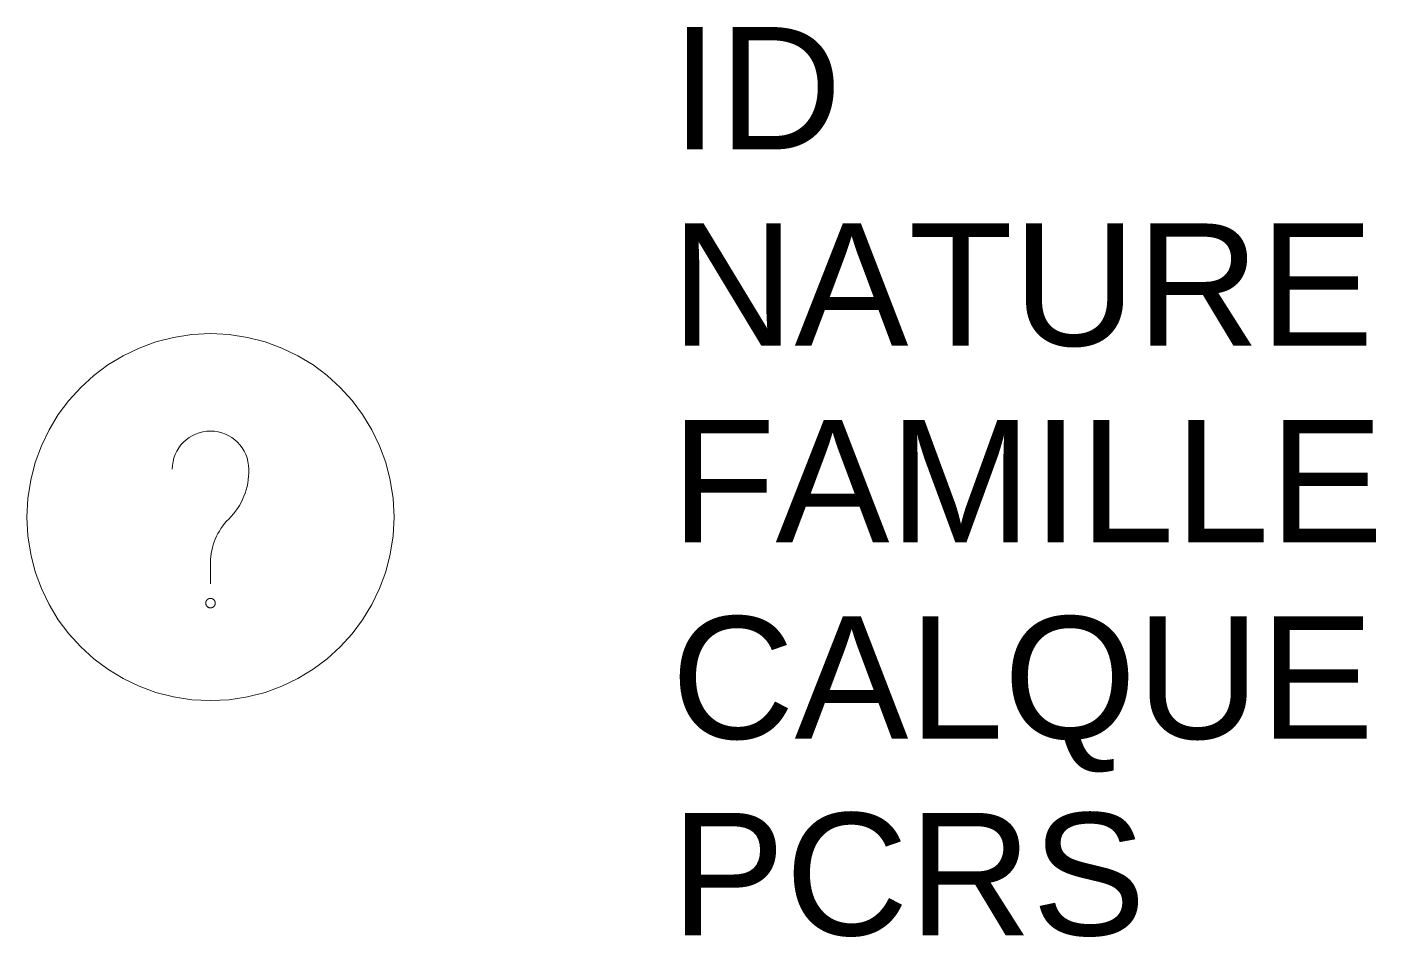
# Model space of a CAD drawing. Header units: metres. Extents: x -0.3 to 1.91, y -0.69 to 0.8.
import ezdxf

# ---------------------------------------------------------------- set-up
doc = ezdxf.new("R2010")
doc.units = ezdxf.units.M
doc.linetypes.add('Socle_Continu', pattern=[2.5, 2.5, 0])
doc.layers.add('INDET_SCS', color=7, linetype='Socle_Continu', lineweight=13)
doc.styles.get("Standard").update_dxf_attribs({"font": 'arial.ttf'})

msp = doc.modelspace()

# ---------------------------------------------------------------- linework, layer by layer
at = {"layer": 'INDET_SCS', "linetype": 'Socle_Continu', "flags": 128}
msp.add_lwpolyline([(-0.0625, 0.0782, -1), (0.0625, 0.0782, -0.209077), (0.0299, -0.0032, 0.201083), (0, -0.0745), (0, -0.1093)], format="xyb", dxfattribs=at)
at = {"layer": 'INDET_SCS', "linetype": 'Socle_Continu'}
msp.add_lwpolyline([(-0.0055, -0.1351, 0.098491), (-0.0072, -0.1376, 0.098491), (-0.0078, -0.1406, 0.098491), (-0.0072, -0.1436, 0.098491), (-0.0055, -0.1461, 0.098491), (-0.003, -0.1478, 0.098491), (0, -0.1484, 0.098491), (0.003, -0.1478, 0.098491), (0.0055, -0.1461, 0.098491), (0.0072, -0.1436, 0.098491), (0.0078, -0.1406, 0.098491), (0.0072, -0.1376, 0.098491), (0.0055, -0.1351, 0.098491), (0.003, -0.1334, 0.098491), (0, -0.1328, 0.098491), (-0.003, -0.1334, 0.098491)], format="xyb", close=True, dxfattribs=at)
msp.add_lwpolyline([(-0.0055, -0.1351, 0.098491), (-0.0072, -0.1376, 0.098491), (-0.0078, -0.1406, 0.098491), (-0.0072, -0.1436, 0.098491), (-0.0055, -0.1461, 0.098491), (-0.003, -0.1478, 0.098491), (0, -0.1484, 0.098491), (0.003, -0.1478, 0.098491), (0.0055, -0.1461, 0.098491), (0.0072, -0.1436, 0.098491), (0.0078, -0.1406, 0.098491), (0.0072, -0.1376, 0.098491), (0.0055, -0.1351, 0.098491), (0.003, -0.1334, 0.098491), (0, -0.1328, 0.098491), (-0.003, -0.1334, 0.098491)], format="xyb", close=True, dxfattribs=at)
msp.add_circle((0, 0), 0.3, dxfattribs=at)

# ---------------------------------------------------------------- texts
at = {"layer": 'INDET_SCS', "linetype": 'Socle_Continu', "flags": 9}
for tag, p, s in [('ID', (0.753, 0.6014), 'KP_0761'), ('NATURE', (0.753, 0.2802), 'Plaque circulaire'), ('FAMILLE', (0.753, -0.0411), 'Indéterminé'), ('CALQUE', (0.753, -0.3624), 'INDET_SCS'), ('PCRS', (0.753, -0.6837), 'AffleurantSymbole')]:
    msp.add_attdef(tag, p, s, height=0.2, dxfattribs=at)

doc.saveas('drawing.dxf')
